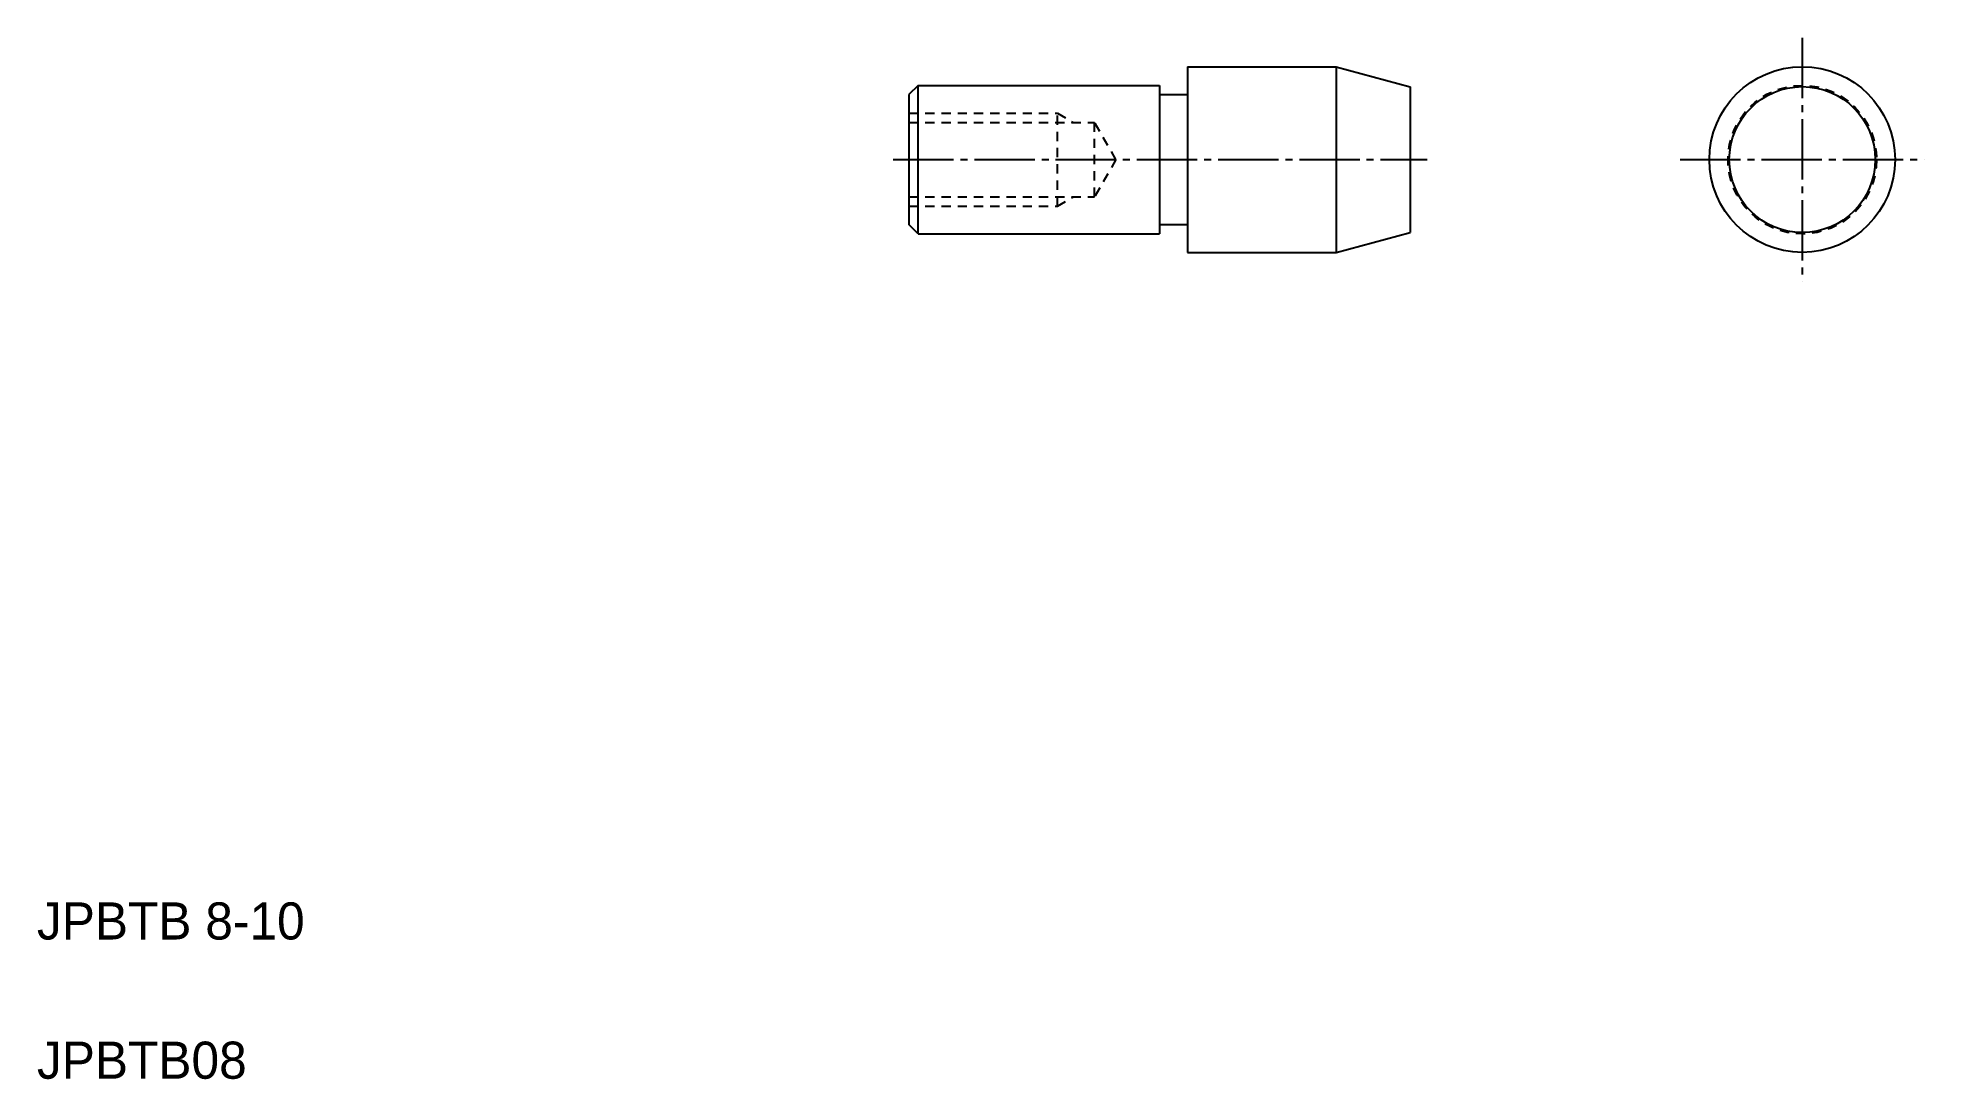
# Model space of a CAD drawing. Extents: x 5 to 107, y 5 to 61.
import ezdxf

# ---------------------------------------------------------------- set-up
doc = ezdxf.new("R2010")
doc.units = 0
doc.header["$LTSCALE"] = 0.25
doc.linetypes.add('CENTER', pattern=[17.5, 13, -1.5, 1.5, -1.5])
doc.linetypes.add('DASHED', pattern=[3.5, 2, -1.5])
doc.layers.get('0').update_dxf_attribs({"linetype": 'CONTINUOUS'})
doc.layers.add('CENTER', color=1, linetype='CENTER')
doc.styles.get("Standard").update_dxf_attribs({"font": 'txt', "height": 1.6})

msp = doc.modelspace()

# ---------------------------------------------------------------- linework, layer by layer
at = {"linetype": 'CONTINUOUS'}
for p, q in [((66.96, 59.51), (74.96, 59.51)), ((66.96, 59.51), (66.96, 49.51)), ((74.96, 59.51), (74.96, 49.51)), ((52.46, 58.51), (51.96, 58.01)), ((51.96, 58.01), (51.96, 51.01)), ((52.46, 50.51), (52.46, 58.51)), ((52.46, 58.51), (65.46, 58.51)), ((65.46, 58.51), (65.46, 50.51)), ((65.46, 58.01), (66.96, 58.01)), ((78.96, 58.43), (78.96, 50.58)), ((52.46, 50.51), (51.96, 51.01)), ((65.46, 51.01), (66.96, 51.01)), ((52.46, 50.51), (65.46, 50.51)), ((66.96, 49.51), (74.96, 49.51))]:
    msp.add_line(p, q, dxfattribs=at)
for p, q in [((74.96, 59.51), (78.96, 58.43)), ((78.96, 56.47), (78.96, 56.47)), ((78.96, 54.51), (78.96, 54.51)), ((74.96, 49.51), (78.96, 50.58))]:
    msp.add_line(p, q)
at = {"color": 3, "linetype": 'DASHED'}
for p, q in [((51.96, 57.01), (59.96, 57.01)), ((59.96, 52.01), (59.96, 57.01)), ((59.96, 57.01), (60.82, 56.51)), ((51.96, 56.51), (61.96, 56.51)), ((63.11, 54.51), (61.96, 56.51)), ((61.96, 52.51), (61.96, 56.51)), ((63.11, 54.51), (61.96, 52.51)), ((51.96, 52.51), (61.96, 52.51)), ((51.96, 52.01), (59.96, 52.01)), ((59.96, 52.01), (60.82, 52.51))]:
    msp.add_line(p, q, dxfattribs=at)
at = {"linetype": 'CONTINUOUS'}
msp.add_circle((100.07, 54.51), 5, dxfattribs=at)
at = {"color": 3, "linetype": 'DASHED'}
msp.add_circle((100.07, 54.51), 4, dxfattribs=at)
msp.add_circle((100.07, 54.51), 3.93)
at = {"layer": 'CENTER', "color": 1, "linetype": 'CENTER'}
for p, q in [((100.07, 61.07), (100.07, 47.94)), ((51.11, 54.51), (79.86, 54.51)), ((93.5, 54.51), (106.64, 54.51))]:
    msp.add_line(p, q, dxfattribs=at)

# ---------------------------------------------------------------- texts
for s, p in [('JPBTB 8-10', (5, 12.5)), ('JPBTB08', (5, 5))]:
    msp.add_text(s, height=2).set_placement(p)

doc.saveas('drawing.dxf')
